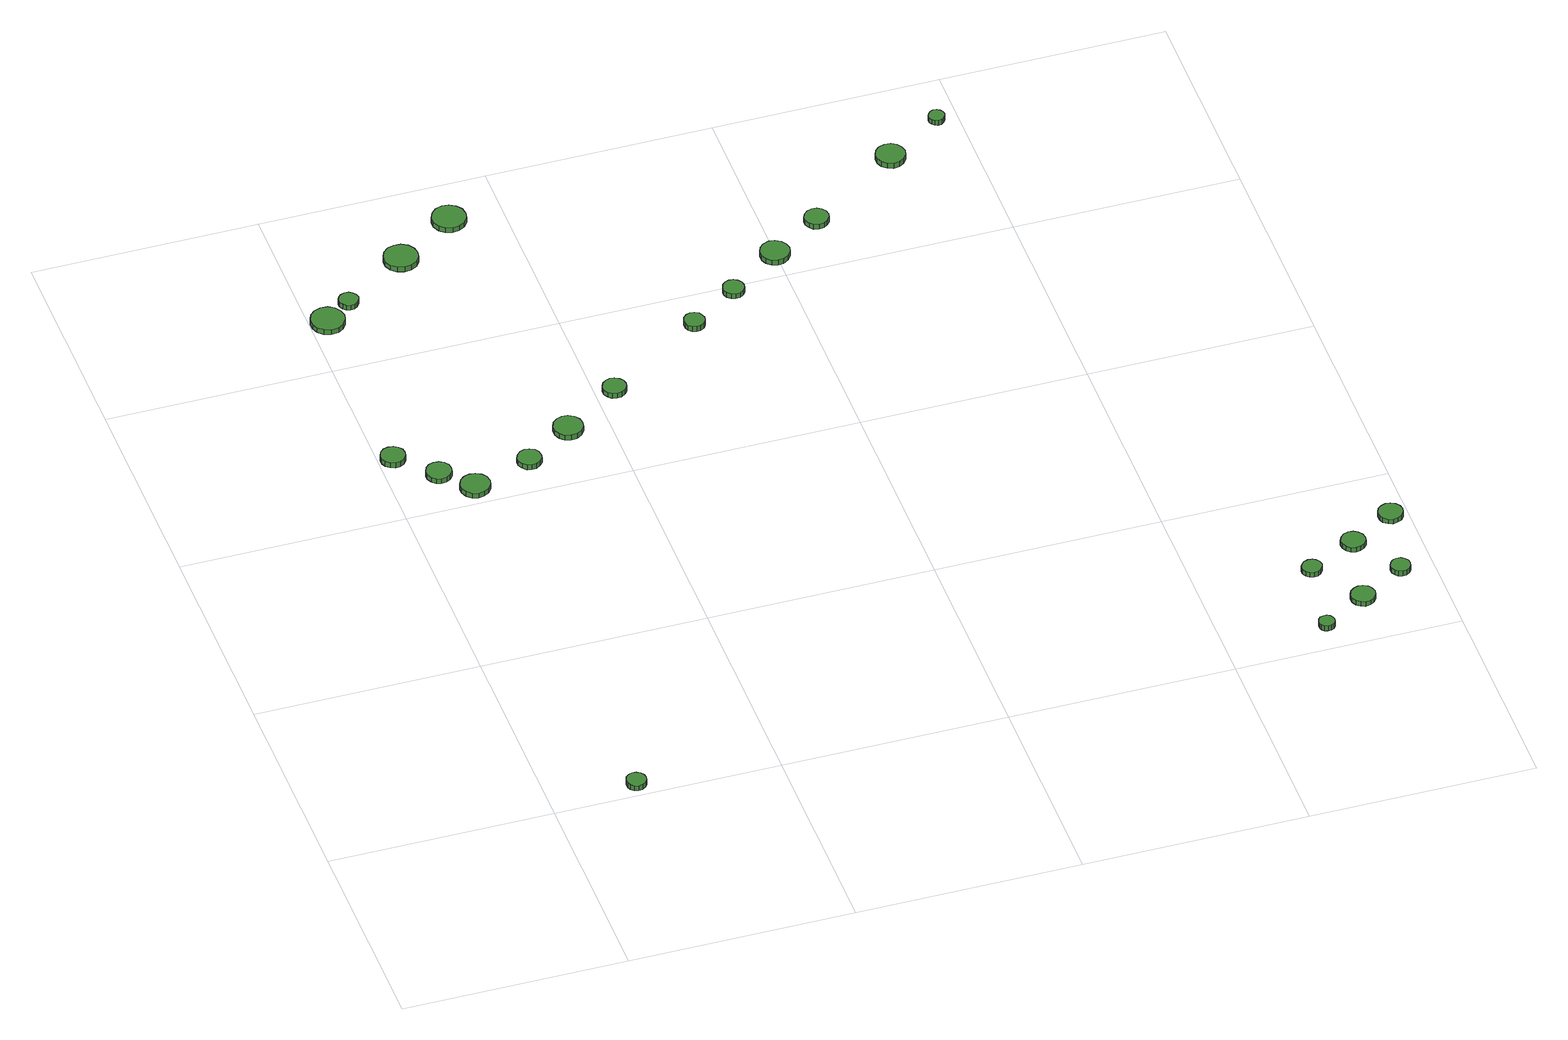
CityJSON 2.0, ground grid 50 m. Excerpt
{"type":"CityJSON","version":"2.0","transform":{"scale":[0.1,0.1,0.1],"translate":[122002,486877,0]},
"CityObjects":{
"tree1":{"type":"SolitaryVegetationObject","attributes":{"function":"something"},"geometry":[{"type":"MultiSurface","lod":"1","boundaries":[[[0,1,2,3,4,5,6,7,8,9,10,11,12,13,14]],[[15,16,17,18,19,20,21,22,23,24,25,26,27,28,29]],[[0,29,28,1]],[[1,28,27,2]],[[2,27,26,3]],[[3,26,25,4]],[[4,25,24,5]],[[5,24,23,6]],[[6,23,22,7]],[[7,22,21,8]],[[8,21,20,9]],[[9,20,19,10]],[[10,19,18,11]],[[11,18,17,12]],[[12,17,16,13]],[[13,16,15,14]],[[14,15,29,0]]]}]},
"tree2":{"type":"SolitaryVegetationObject","attributes":{"function":"something"},"geometry":[{"type":"MultiSurface","lod":"1","boundaries":[[[30,31,32,33,34,35,36,37,38,39,40,41,42,43,44]],[[45,46,47,48,49,50,51,52,53,54,55,56,57,58,59]],[[30,59,58,31]],[[31,58,57,32]],[[32,57,56,33]],[[33,56,55,34]],[[34,55,54,35]],[[35,54,53,36]],[[36,53,52,37]],[[37,52,51,38]],[[38,51,50,39]],[[39,50,49,40]],[[40,49,48,41]],[[41,48,47,42]],[[42,47,46,43]],[[43,46,45,44]],[[44,45,59,30]]]}]},
"tree3":{"type":"SolitaryVegetationObject","attributes":{"function":"something"},"geometry":[{"type":"MultiSurface","lod":"1","boundaries":[[[60,61,62,63,64,65,66,67,68,69,70,71,72,73,74]],[[75,76,77,78,79,80,81,82,83,84,85,86,87,88,89]],[[60,89,88,61]],[[61,88,87,62]],[[62,87,86,63]],[[63,86,85,64]],[[64,85,84,65]],[[65,84,83,66]],[[66,83,82,67]],[[67,82,81,68]],[[68,81,80,69]],[[69,80,79,70]],[[70,79,78,71]],[[71,78,77,72]],[[72,77,76,73]],[[73,76,75,74]],[[74,75,89,60]]]}]},
"tree4":{"type":"SolitaryVegetationObject","attributes":{"function":"something"},"geometry":[{"type":"MultiSurface","lod":"1","boundaries":[[[90,91,92,93,94,95,96,97,98,99,100,101,102,103,104]],[[105,106,107,108,109,110,111,112,113,114,115,116,117,118,119]],[[90,119,118,91]],[[91,118,117,92]],[[92,117,116,93]],[[93,116,115,94]],[[94,115,114,95]],[[95,114,113,96]],[[96,113,112,97]],[[97,112,111,98]],[[98,111,110,99]],[[99,110,109,100]],[[100,109,108,101]],[[101,108,107,102]],[[102,107,106,103]],[[103,106,105,104]],[[104,105,119,90]]]}]},
"tree5":{"type":"SolitaryVegetationObject","attributes":{"function":"something"},"geometry":[{"type":"MultiSurface","lod":"1","boundaries":[[[120,121,122,123,124,125,126,127,128,129,130,131,132,133,134]],[[135,136,137,138,139,140,141,142,143,144,145,146,147,148,149]],[[120,149,148,121]],[[121,148,147,122]],[[122,147,146,123]],[[123,146,145,124]],[[124,145,144,125]],[[125,144,143,126]],[[126,143,142,127]],[[127,142,141,128]],[[128,141,140,129]],[[129,140,139,130]],[[130,139,138,131]],[[131,138,137,132]],[[132,137,136,133]],[[133,136,135,134]],[[134,135,149,120]]]}]},
"tree6":{"type":"SolitaryVegetationObject","attributes":{"function":"something"},"geometry":[{"type":"MultiSurface","lod":"1","boundaries":[[[150,151,152,153,154,155,156,157,158,159,160,161,162,163,164]],[[165,166,167,168,169,170,171,172,173,174,175,176,177,178,179]],[[150,179,178,151]],[[151,178,177,152]],[[152,177,176,153]],[[153,176,175,154]],[[154,175,174,155]],[[155,174,173,156]],[[156,173,172,157]],[[157,172,171,158]],[[158,171,170,159]],[[159,170,169,160]],[[160,169,168,161]],[[161,168,167,162]],[[162,167,166,163]],[[163,166,165,164]],[[164,165,179,150]]]}]},
"tree7":{"type":"SolitaryVegetationObject","attributes":{"function":"something"},"geometry":[{"type":"MultiSurface","lod":"1","boundaries":[[[180,181,182,183,184,185,186,187,188,189,190,191,192,193,194]],[[195,196,197,198,199,200,201,202,203,204,205,206,207,208,209]],[[180,209,208,181]],[[181,208,207,182]],[[182,207,206,183]],[[183,206,205,184]],[[184,205,204,185]],[[185,204,203,186]],[[186,203,202,187]],[[187,202,201,188]],[[188,201,200,189]],[[189,200,199,190]],[[190,199,198,191]],[[191,198,197,192]],[[192,197,196,193]],[[193,196,195,194]],[[194,195,209,180]]]}]},
"tree8":{"type":"SolitaryVegetationObject","attributes":{"function":"something"},"geometry":[{"type":"MultiSurface","lod":"1","boundaries":[[[210,211,212,213,214,215,216,217,218,219,220,221,222,223,224]],[[225,226,227,228,229,230,231,232,233,234,235,236,237,238,239]],[[210,239,238,211]],[[211,238,237,212]],[[212,237,236,213]],[[213,236,235,214]],[[214,235,234,215]],[[215,234,233,216]],[[216,233,232,217]],[[217,232,231,218]],[[218,231,230,219]],[[219,230,229,220]],[[220,229,228,221]],[[221,228,227,222]],[[222,227,226,223]],[[223,226,225,224]],[[224,225,239,210]]]}]},
"tree9":{"type":"SolitaryVegetationObject","attributes":{"function":"something"},"geometry":[{"type":"MultiSurface","lod":"1","boundaries":[[[240,241,242,243,244,245,246,247,248,249,250,251,252,253,254]],[[255,256,257,258,259,260,261,262,263,264,265,266,267,268,269]],[[240,269,268,241]],[[241,268,267,242]],[[242,267,266,243]],[[243,266,265,244]],[[244,265,264,245]],[[245,264,263,246]],[[246,263,262,247]],[[247,262,261,248]],[[248,261,260,249]],[[249,260,259,250]],[[250,259,258,251]],[[251,258,257,252]],[[252,257,256,253]],[[253,256,255,254]],[[254,255,269,240]]]}]},
"tree10":{"type":"SolitaryVegetationObject","attributes":{"function":"something"},"geometry":[{"type":"MultiSurface","lod":"1","boundaries":[[[270,271,272,273,274,275,276,277,278,279,280,281,282,283,284]],[[285,286,287,288,289,290,291,292,293,294,295,296,297,298,299]],[[270,299,298,271]],[[271,298,297,272]],[[272,297,296,273]],[[273,296,295,274]],[[274,295,294,275]],[[275,294,293,276]],[[276,293,292,277]],[[277,292,291,278]],[[278,291,290,279]],[[279,290,289,280]],[[280,289,288,281]],[[281,288,287,282]],[[282,287,286,283]],[[283,286,285,284]],[[284,285,299,270]]]}]},
"tree11":{"type":"SolitaryVegetationObject","attributes":{"function":"something"},"geometry":[{"type":"MultiSurface","lod":"1","boundaries":[[[300,301,302,303,304,305,306,307,308,309,310,311,312,313,314]],[[315,316,317,318,319,320,321,322,323,324,325,326,327,328,329]],[[300,329,328,301]],[[301,328,327,302]],[[302,327,326,303]],[[303,326,325,304]],[[304,325,324,305]],[[305,324,323,306]],[[306,323,322,307]],[[307,322,321,308]],[[308,321,320,309]],[[309,320,319,310]],[[310,319,318,311]],[[311,318,317,312]],[[312,317,316,313]],[[313,316,315,314]],[[314,315,329,300]]]}]},
"tree12":{"type":"SolitaryVegetationObject","attributes":{"function":"something"},"geometry":[{"type":"MultiSurface","lod":"1","boundaries":[[[330,331,332,333,334,335,336,337,338,339,340,341,342,343,344]],[[345,346,347,348,349,350,351,352,353,354,355,356,357,358,359]],[[330,359,358,331]],[[331,358,357,332]],[[332,357,356,333]],[[333,356,355,334]],[[334,355,354,335]],[[335,354,353,336]],[[336,353,352,337]],[[337,352,351,338]],[[338,351,350,339]],[[339,350,349,340]],[[340,349,348,341]],[[341,348,347,342]],[[342,347,346,343]],[[343,346,345,344]],[[344,345,359,330]]]}]},
"tree13":{"type":"SolitaryVegetationObject","attributes":{"function":"something"},"geometry":[{"type":"MultiSurface","lod":"1","boundaries":[[[360,361,362,363,364,365,366,367,368,369,370,371,372,373,374]],[[375,376,377,378,379,380,381,382,383,384,385,386,387,388,389]],[[360,389,388,361]],[[361,388,387,362]],[[362,387,386,363]],[[363,386,385,364]],[[364,385,384,365]],[[365,384,383,366]],[[366,383,382,367]],[[367,382,381,368]],[[368,381,380,369]],[[369,380,379,370]],[[370,379,378,371]],[[371,378,377,372]],[[372,377,376,373]],[[373,376,375,374]],[[374,375,389,360]]]}]},
"tree14":{"type":"SolitaryVegetationObject","attributes":{"function":"something"},"geometry":[{"type":"MultiSurface","lod":"1","boundaries":[[[390,391,392,393,394,395,396,397,398,399,400,401,402,403,404]],[[405,406,407,408,409,410,411,412,413,414,415,416,417,418,419]],[[390,419,418,391]],[[391,418,417,392]],[[392,417,416,393]],[[393,416,415,394]],[[394,415,414,395]],[[395,414,413,396]],[[396,413,412,397]],[[397,412,411,398]],[[398,411,410,399]],[[399,410,409,400]],[[400,409,408,401]],[[401,408,407,402]],[[402,407,406,403]],[[403,406,405,404]],[[404,405,419,390]]]}]},
"tree15":{"type":"SolitaryVegetationObject","attributes":{"function":"something"},"geometry":[{"type":"MultiSurface","lod":"1","boundaries":[[[420,421,422,423,424,425,426,427,428,429,430,431,432,433,434]],[[435,436,437,438,439,440,441,442,443,444,445,446,447,448,449]],[[420,449,448,421]],[[421,448,447,422]],[[422,447,446,423]],[[423,446,445,424]],[[424,445,444,425]],[[425,444,443,426]],[[426,443,442,427]],[[427,442,441,428]],[[428,441,440,429]],[[429,440,439,430]],[[430,439,438,431]],[[431,438,437,432]],[[432,437,436,433]],[[433,436,435,434]],[[434,435,449,420]]]}]},
"tree16":{"type":"SolitaryVegetationObject","attributes":{"function":"something"},"geometry":[{"type":"MultiSurface","lod":"1","boundaries":[[[450,451,452,453,454,455,456,457,458,459,460,461,462,463,464]],[[465,466,467,468,469,470,471,472,473,474,475,476,477,478,479]],[[450,479,478,451]],[[451,478,477,452]],[[452,477,476,453]],[[453,476,475,454]],[[454,475,474,455]],[[455,474,473,456]],[[456,473,472,457]],[[457,472,471,458]],[[458,471,470,459]],[[459,470,469,460]],[[460,469,468,461]],[[461,468,467,462]],[[462,467,466,463]],[[463,466,465,464]],[[464,465,479,450]]]}]},
"tree17":{"type":"SolitaryVegetationObject","attributes":{"function":"something"},"geometry":[{"type":"MultiSurface","lod":"1","boundaries":[[[480,481,482,483,484,485,486,487,488,489,490,491,492,493,494]],[[495,496,497,498,499,500,501,502,503,504,505,506,507,508,509]],[[480,509,508,481]],[[481,508,507,482]],[[482,507,506,483]],[[483,506,505,484]],[[484,505,504,485]],[[485,504,503,486]],[[486,503,502,487]],[[487,502,501,488]],[[488,501,500,489]],[[489,500,499,490]],[[490,499,498,491]],[[491,498,497,492]],[[492,497,496,493]],[[493,496,495,494]],[[494,495,509,480]]]}]},
"tree18":{"type":"SolitaryVegetationObject","attributes":{"function":"something"},"geometry":[{"type":"MultiSurface","lod":"1","boundaries":[[[510,511,512,513,514,515,516,517,518,519,520,521,522,523,524]],[[525,526,527,528,529,530,531,532,533,534,535,536,537,538,539]],[[510,539,538,511]],[[511,538,537,512]],[[512,537,536,513]],[[513,536,535,514]],[[514,535,534,515]],[[515,534,533,516]],[[516,533,532,517]],[[517,532,531,518]],[[518,531,530,519]],[[519,530,529,520]],[[520,529,528,521]],[[521,528,527,522]],[[522,527,526,523]],[[523,526,525,524]],[[524,525,539,510]]]}]},
"tree19":{"type":"SolitaryVegetationObject","attributes":{"function":"something"},"geometry":[{"type":"MultiSurface","lod":"1","boundaries":[[[540,541,542,543,544,545,546,547,548,549,550,551,552,553,554]],[[555,556,557,558,559,560,561,562,563,564,565,566,567,568,569]],[[540,569,568,541]],[[541,568,567,542]],[[542,567,566,543]],[[543,566,565,544]],[[544,565,564,545]],[[545,564,563,546]],[[546,563,562,547]],[[547,562,561,548]],[[548,561,560,549]],[[549,560,559,550]],[[550,559,558,551]],[[551,558,557,552]],[[552,557,556,553]],[[553,556,555,554]],[[554,555,569,540]]]}]},
"tree20":{"type":"SolitaryVegetationObject","attributes":{"function":"something"},"geometry":[{"type":"MultiSurface","lod":"1","boundaries":[[[570,571,572,573,574,575,576,577,578,579,580,581,582,583,584]],[[585,586,587,588,589,590,591,592,593,594,595,596,597,598,599]],[[570,599,598,571]],[[571,598,597,572]],[[572,597,596,573]],[[573,596,595,574]],[[574,595,594,575]],[[575,594,593,576]],[[576,593,592,577]],[[577,592,591,578]],[[578,591,590,579]],[[579,590,589,580]],[[580,589,588,581]],[[581,588,587,582]],[[582,587,586,583]],[[583,586,585,584]],[[584,585,599,570]]]}]},
"tree21":{"type":"SolitaryVegetationObject","attributes":{"function":"something"},"geometry":[{"type":"MultiSurface","lod":"1","boundaries":[[[600,601,602,603,604,605,606,607,608,609,610,611,612,613,614]],[[615,616,617,618,619,620,621,622,623,624,625,626,627,628,629]],[[600,629,628,601]],[[601,628,627,602]],[[602,627,626,603]],[[603,626,625,604]],[[604,625,624,605]],[[605,624,623,606]],[[606,623,622,607]],[[607,622,621,608]],[[608,621,620,609]],[[609,620,619,610]],[[610,619,618,611]],[[611,618,617,612]],[[612,617,616,613]],[[613,616,615,614]],[[614,615,629,600]]]}]},
"tree22":{"type":"SolitaryVegetationObject","attributes":{"function":"something"},"geometry":[{"type":"MultiSurface","lod":"1","boundaries":[[[630,631,632,633,634,635,636,637,638,639,640,641,642,643,644]],[[645,646,647,648,649,650,651,652,653,654,655,656,657,658,659]],[[630,659,658,631]],[[631,658,657,632]],[[632,657,656,633]],[[633,656,655,634]],[[634,655,654,635]],[[635,654,653,636]],[[636,653,652,637]],[[637,652,651,638]],[[638,651,650,639]],[[639,650,649,640]],[[640,649,648,641]],[[641,648,647,642]],[[642,647,646,643]],[[643,646,645,644]],[[644,645,659,630]]]}]},
"tree23":{"type":"SolitaryVegetationObject","attributes":{"function":"something"},"geometry":[{"type":"MultiSurface","lod":"1","boundaries":[[[660,661,662,663,664,665,666,667,668,669,670,671,672,673,674]],[[675,676,677,678,679,680,681,682,683,684,685,686,687,688,689]],[[660,689,688,661]],[[661,688,687,662]],[[662,687,686,663]],[[663,686,685,664]],[[664,685,684,665]],[[665,684,683,666]],[[666,683,682,667]],[[667,682,681,668]],[[668,681,680,669]],[[669,680,679,670]],[[670,679,678,671]],[[671,678,677,672]],[[672,677,676,673]],[[673,676,675,674]],[[674,675,689,660]]]}]}
},
"vertices":[
[211,29,22],[209,38,22],[204,45,22],[196,50,22],[187,51,22],[178,48,22],[171,42,22],[168,33,22],[168,24,22],[171,16,22],[178,10,22],[187,7,22],[196,8,22],[204,13,22],[209,20,22],[209,20,9],[204,13,9],[196,8,9],[187,7,9],[178,10,9],[171,16,9],[168,24,9],[168,33,9],[171,42,9],[178,48,9],[187,51,9],[196,50,9],[204,45,9],[209,38,9],[211,29,9],
[58,1187,17],[56,1198,17],[49,1207,17],[40,1213,17],[28,1214,17],[18,1211,17],[9,1203,17],[5,1193,17],[5,1181,17],[9,1171,17],[18,1164,17],[28,1160,17],[40,1161,17],[49,1167,17],[56,1176,17],[56,1176,4],[49,1167,4],[40,1161,4],[28,1160,4],[18,1164,4],[9,1171,4],[5,1181,4],[5,1193,4],[9,1203,4],[18,1211,4],[28,1214,4],[40,1213,4],[49,1207,4],[56,1198,4],[58,1187,4],
[134,1108,19],[132,1119,19],[125,1128,19],[115,1134,19],[103,1135,19],[92,1132,19],[84,1124,19],[79,1113,19],[79,1102,19],[84,1091,19],[92,1083,19],[103,1080,19],[115,1081,19],[125,1087,19],[132,1096,19],[132,1096,6],[125,1087,6],[115,1081,6],[103,1080,6],[92,1083,6],[84,1091,6],[79,1102,6],[79,1113,6],[84,1124,6],[92,1132,6],[103,1135,6],[115,1134,6],[125,1128,6],[132,1119,6],[134,1108,6],
[198,1041,21],[195,1055,21],[187,1066,21],[175,1072,21],[162,1074,21],[149,1070,21],[139,1061,21],[133,1048,21],[133,1035,21],[139,1022,21],[149,1013,21],[162,1009,21],[175,1011,21],[187,1017,21],[195,1028,21],[195,1028,8],[187,1017,8],[175,1011,8],[162,1009,8],[149,1013,8],[139,1022,8],[133,1035,8],[133,1048,8],[139,1061,8],[149,1070,8],[162,1074,8],[175,1072,8],[187,1066,8],[195,1055,8],[198,1041,8],
[77,1651,14],[73,1666,14],[64,1679,14],[51,1687,14],[35,1688,14],[20,1683,14],[9,1673,14],[3,1659,14],[3,1643,14],[9,1629,14],[20,1619,14],[35,1614,14],[51,1615,14],[64,1623,14],[73,1636,14],[73,1636,1],[64,1623,1],[51,1615,1],[35,1614,1],[20,1619,1],[9,1629,1],[3,1643,1],[3,1659,1],[9,1673,1],[20,1683,1],[35,1688,1],[51,1687,1],[64,1679,1],[73,1666,1],[77,1651,1],
[122,1697,14],[120,1706,14],[114,1713,14],[107,1718,14],[98,1719,14],[89,1716,14],[83,1710,14],[79,1702,14],[79,1693,14],[83,1685,14],[89,1679,14],[98,1676,14],[107,1677,14],[114,1681,14],[120,1689,14],[120,1689,1],[114,1681,1],[107,1677,1],[98,1676,1],[89,1679,1],[83,1685,1],[79,1693,1],[79,1702,1],[83,1710,1],[89,1716,1],[98,1719,1],[107,1718,1],[114,1713,1],[120,1706,1],[122,1697,1],
[325,1086,22],[323,1097,22],[317,1106,22],[307,1111,22],[296,1113,22],[286,1109,22],[278,1102,22],[273,1092,22],[273,1081,22],[278,1071,22],[286,1063,22],[296,1060,22],[307,1061,22],[317,1067,22],[323,1075,22],[323,1075,9],[317,1067,9],[307,1061,9],[296,1060,9],[286,1063,9],[278,1071,9],[273,1081,9],[273,1092,9],[278,1102,9],[286,1109,9],[296,1113,9],[307,1111,9],[317,1106,9],[323,1097,9],[325,1086,9],
[441,1160,20],[438,1173,20],[430,1184,20],[418,1191,20],[405,1192,20],[392,1188,20],[382,1179,20],[377,1167,20],[377,1153,20],[382,1141,20],[392,1132,20],[405,1128,20],[418,1129,20],[430,1136,20],[438,1147,20],[438,1147,7],[430,1136,7],[418,1129,7],[405,1128,7],[392,1132,7],[382,1141,7],[377,1153,7],[377,1167,7],[382,1179,7],[392,1188,7],[405,1192,7],[418,1191,7],[430,1184,7],[438,1173,7],[441,1160,7],
[284,1793,16],[281,1808,16],[272,1821,16],[258,1829,16],[243,1830,16],[228,1826,16],[216,1815,16],[210,1801,16],[210,1785,16],[216,1771,16],[228,1761,16],[243,1756,16],[258,1758,16],[272,1765,16],[281,1778,16],[281,1778,3],[272,1765,3],[258,1758,3],[243,1756,3],[228,1761,3],[216,1771,3],[210,1785,3],[210,1801,3],[216,1815,3],[228,1826,3],[243,1830,3],[258,1829,3],[272,1821,3],[281,1808,3],[284,1793,3],
[566,1252,20],[564,1262,20],[558,1270,20],[548,1276,20],[538,1277,20],[528,1274,20],[520,1267,20],[515,1257,20],[515,1246,20],[520,1236,20],[528,1229,20],[538,1226,20],[548,1227,20],[558,1233,20],[564,1241,20],[564,1241,7],[558,1233,7],[548,1227,7],[538,1226,7],[528,1229,7],[520,1236,7],[515,1246,7],[515,1257,7],[520,1267,7],[528,1274,7],[538,1277,7],[548,1276,7],[558,1270,7],[564,1262,7],[566,1252,7],
[419,1883,15],[416,1899,15],[407,1911,15],[393,1919,15],[378,1921,15],[363,1916,15],[352,1905,15],[345,1891,15],[345,1876,15],[352,1861,15],[363,1851,15],[378,1846,15],[393,1848,15],[407,1856,15],[416,1868,15],[416,1868,2],[407,1856,2],[393,1848,2],[378,1846,2],[363,1851,2],[352,1861,2],[345,1876,2],[345,1891,2],[352,1905,2],[363,1916,2],[378,1921,2],[393,1919,2],[407,1911,2],[416,1899,2],[419,1883,2],
[789,1404,19],[787,1413,19],[782,1421,19],[773,1426,19],[764,1427,19],[755,1424,19],[747,1417,19],[744,1408,19],[744,1399,19],[747,1390,19],[755,1383,19],[764,1380,19],[773,1381,19],[782,1386,19],[787,1394,19],[787,1394,6],[782,1386,6],[773,1381,6],[764,1380,6],[755,1383,6],[747,1390,6],[744,1399,6],[744,1408,6],[747,1417,6],[755,1424,6],[764,1427,6],[773,1426,6],[782,1421,6],[787,1413,6],[789,1404,6],
[900,1478,19],[898,1488,19],[892,1496,19],[884,1501,19],[874,1502,19],[865,1499,19],[858,1492,19],[854,1483,19],[854,1474,19],[858,1465,19],[865,1458,19],[874,1455,19],[884,1456,19],[892,1461,19],[898,1469,19],[898,1469,6],[892,1461,6],[884,1456,6],[874,1455,6],[865,1458,6],[858,1465,6],[854,1474,6],[854,1483,6],[858,1492,6],[865,1499,6],[874,1502,6],[884,1501,6],[892,1496,6],[898,1488,6],[900,1478,6],
[1028,1562,20],[1025,1575,20],[1017,1586,20],[1005,1593,20],[992,1595,20],[979,1590,20],[969,1581,20],[964,1569,20],[964,1555,20],[969,1543,20],[979,1534,20],[992,1530,20],[1005,1531,20],[1017,1538,20],[1025,1549,20],[1025,1549,7],[1017,1538,7],[1005,1531,7],[992,1530,7],[979,1534,7],[969,1543,7],[964,1555,7],[964,1569,7],[969,1581,7],[979,1590,7],[992,1595,7],[1005,1593,7],[1017,1586,7],[1025,1575,7],[1028,1562,7],
[1139,1639,20],[1137,1650,20],[1130,1659,20],[1121,1665,20],[1110,1666,20],[1099,1662,20],[1091,1655,20],[1086,1645,20],[1086,1634,20],[1091,1624,20],[1099,1616,20],[1110,1613,20],[1121,1614,20],[1130,1620,20],[1137,1629,20],[1137,1629,7],[1130,1620,7],[1121,1614,7],[1110,1613,7],[1099,1616,7],[1091,1624,7],[1086,1634,7],[1086,1645,7],[1091,1655,7],[1099,1662,7],[1110,1666,7],[1121,1665,7],[1130,1659,7],[1137,1650,7],[1139,1639,7],
[1741,68,20],[1739,75,20],[1735,81,20],[1729,85,20],[1721,85,20],[1714,83,20],[1709,78,20],[1706,71,20],[1706,64,20],[1709,57,20],[1714,52,20],[1721,50,20],[1729,51,20],[1735,54,20],[1739,60,20],[1739,60,7],[1735,54,7],[1729,51,7],[1721,50,7],[1714,52,7],[1709,57,7],[1706,64,7],[1706,71,7],[1709,78,7],[1714,83,7],[1721,85,7],[1729,85,7],[1735,81,7],[1739,75,7],[1741,68,7],
[1771,246,19],[1769,255,19],[1763,263,19],[1756,267,19],[1747,268,19],[1738,265,19],[1731,259,19],[1727,251,19],[1727,242,19],[1731,234,19],[1738,228,19],[1747,225,19],[1756,226,19],[1763,230,19],[1769,238,19],[1769,238,6],[1763,230,6],[1756,226,6],[1747,225,6],[1738,228,6],[1731,234,6],[1727,242,6],[1727,251,6],[1731,259,6],[1738,265,6],[1747,268,6],[1756,267,6],[1763,263,6],[1769,255,6],[1771,246,6],
[1355,1784,20],[1352,1797,20],[1344,1808,20],[1333,1815,20],[1319,1816,20],[1306,1812,20],[1296,1803,20],[1291,1790,20],[1291,1777,20],[1296,1765,20],[1306,1756,20],[1319,1751,20],[1333,1753,20],[1344,1760,20],[1352,1770,20],[1352,1770,7],[1344,1760,7],[1333,1753,7],[1319,1751,7],[1306,1756,7],[1296,1765,7],[1291,1777,7],[1291,1790,7],[1296,1803,7],[1306,1812,7],[1319,1816,7],[1333,1815,7],[1344,1808,7],[1352,1797,7],[1355,1784,7],
[1850,128,19],[1847,139,19],[1841,148,19],[1831,154,19],[1820,155,19],[1810,151,19],[1801,144,19],[1797,134,19],[1797,122,19],[1801,112,19],[1810,105,19],[1820,101,19],[1831,103,19],[1841,108,19],[1847,117,19],[1847,117,7],[1841,108,7],[1831,103,7],[1820,101,7],[1810,105,7],[1801,112,7],[1797,122,7],[1797,134,7],[1801,144,7],[1810,151,7],[1820,155,7],[1831,154,7],[1841,148,7],[1847,139,7],[1850,128,7],
[1884,300,19],[1882,311,19],[1875,320,19],[1866,326,19],[1855,327,19],[1844,324,19],[1836,316,19],[1831,306,19],[1831,295,19],[1836,285,19],[1844,277,19],[1855,274,19],[1866,275,19],[1875,280,19],[1882,289,19],[1882,289,7],[1875,280,7],[1866,275,7],[1855,274,7],[1844,277,7],[1836,285,7],[1831,295,7],[1831,306,7],[1836,316,7],[1844,324,7],[1855,327,7],[1866,326,7],[1875,320,7],[1882,311,7],[1884,300,7],
[1948,192,20],[1946,201,20],[1941,208,20],[1933,213,20],[1924,214,20],[1915,211,20],[1909,205,20],[1905,196,20],[1905,187,20],[1909,179,20],[1915,173,20],[1924,170,20],[1933,171,20],[1941,176,20],[1946,183,20],[1946,183,7],[1941,176,7],[1933,171,7],[1924,170,7],[1915,173,7],[1909,179,7],[1905,187,7],[1905,196,7],[1909,205,7],[1915,211,7],[1924,214,7],[1933,213,7],[1941,208,7],[1946,201,7],[1948,192,7],
[1471,1873,19],[1469,1880,19],[1465,1886,19],[1459,1890,19],[1451,1891,19],[1444,1888,19],[1439,1883,19],[1436,1877,19],[1436,1869,19],[1439,1863,19],[1444,1858,19],[1451,1855,19],[1459,1856,19],[1465,1860,19],[1469,1866,19],[1469,1866,6],[1465,1860,6],[1459,1856,6],[1451,1855,6],[1444,1858,6],[1439,1863,6],[1436,1869,6],[1436,1877,6],[1439,1883,6],[1444,1888,6],[1451,1891,6],[1459,1890,6],[1465,1886,6],[1469,1880,6],[1471,1873,6],
[1987,363,19],[1985,374,19],[1978,383,19],[1968,389,19],[1957,390,19],[1947,386,19],[1938,379,19],[1934,369,19],[1934,357,19],[1938,347,19],[1947,340,19],[1957,336,19],[1968,338,19],[1978,343,19],[1985,352,19],[1985,352,7],[1978,343,7],[1968,338,7],[1957,336,7],[1947,340,7],[1938,347,7],[1934,357,7],[1934,369,7],[1938,379,7],[1947,386,7],[1957,390,7],[1968,389,7],[1978,383,7],[1985,374,7],[1987,363,7]
]}
